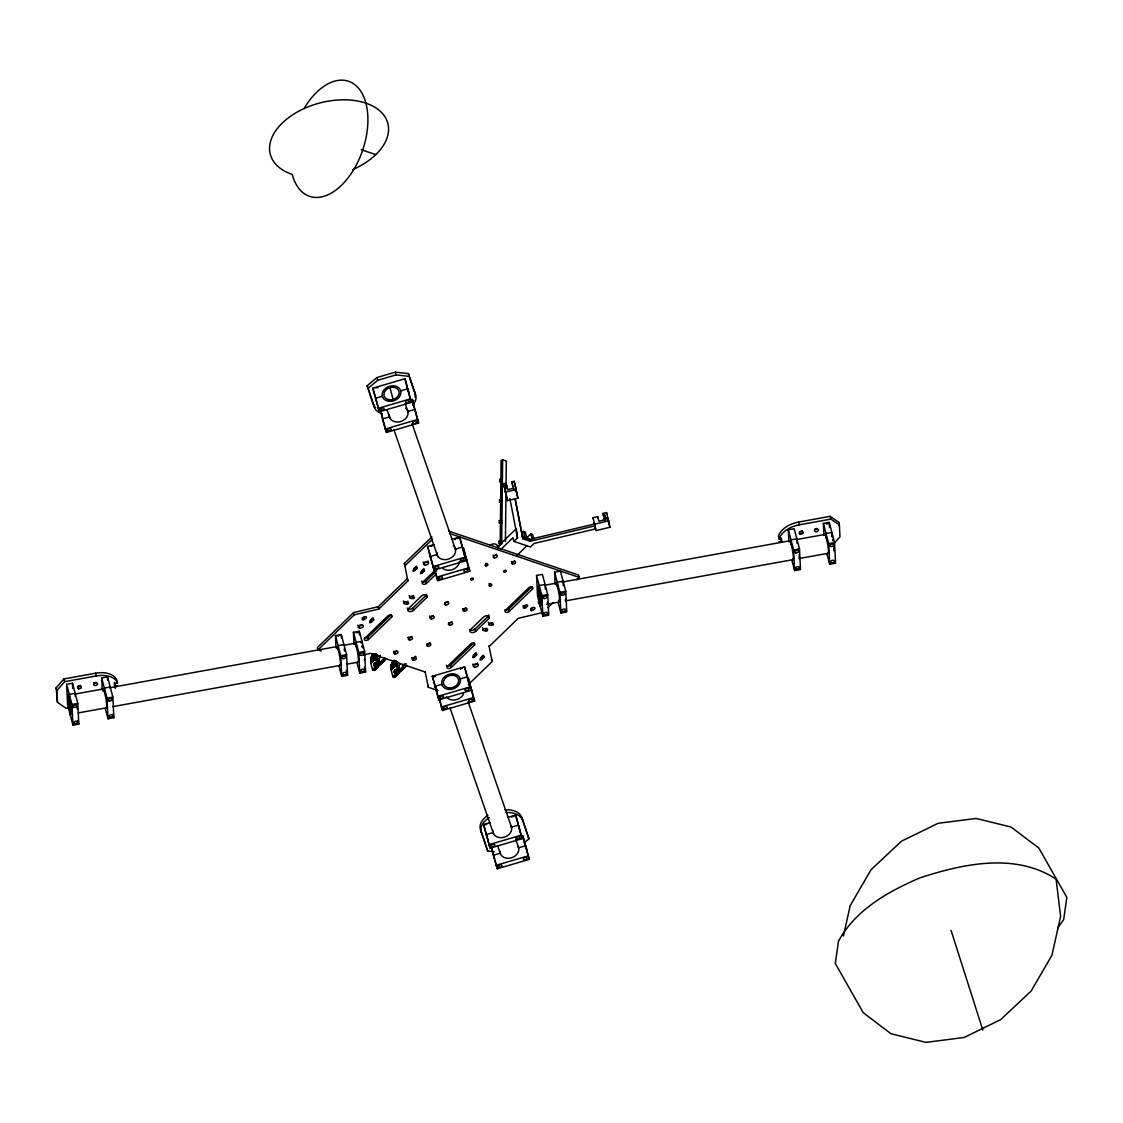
<?xml version="1.0" encoding="UTF-8"?>
<svg xmlns="http://www.w3.org/2000/svg" width="1123" height="1123" viewBox="0 0 1123 1123"><rect width="100%" height="100%" fill="white"/><g stroke="black" fill="none" stroke-linecap="round" stroke-linejoin="round"><path stroke-width="1.5" d="M376.261 659.566L374.506 659.159L370.843 663.258L371.615 656.365L376.303 658.71L376.345 659.777L374.633 659.299L374.9 657.32L375.784 657.32L375.559 658.948L370.843 663.258L372.583 669.841L374.422 670.473L386.635 658.668M396.573 666.627L394.735 666.009C386.986 677.674 392.755 653.193 395.128 664.17C397.851 663.525 396.7 667.848 394.735 666.009L391.001 669.266L392.825 676.692L394.664 677.323L406.961 665.42M500.507 543.897L499.033 543.406L499.061 541.202L500.212 540.668L500.647 501.686L502.023 502.149M499.272 522.841L501.799 522.771L499.272 522.841L499.286 520.651L501.813 520.581M501.251 502.5L499.496 502.22L499.524 500.016L502.051 499.946M499.721 481.627L501.784 481.402L499.721 481.627L499.749 479.423L501.813 479.198M498.177 547.364L497.938 546.452L500.17 544.515L500.184 542.858L499.033 543.406M500.661 499.482L500.872 481.093M500.9 478.889L501.097 460.5L502.627 459.784L506.305 461.02L506.01 487.284M498.43 546.55L501.7 543.799L502.627 459.784M505.42 541.539L505.94 494.288M375.152 654.063L375.096 657.166L376.935 657.797L374.9 657.32L373.426 653.881L371.474 656.618L376.416 658.415L374.9 657.32L373.734 653.558M395.38 660.914C392.98 667.862 397.837 666.136 394.917 661.18L395.324 664.016L397.163 664.648L395.128 664.17L393.962 660.408M375.349 653.993L375.096 657.166L377.131 657.713L375.293 657.095L375.615 653.909M395.577 660.843L395.324 664.016L397.374 664.563L395.521 663.946L395.843 660.759L395.324 664.016L395.198 660.998M375.545 653.937L375.096 657.166L374.689 654.33L374.9 657.32L374.549 654.428M375.293 657.095L376.584 653.783M843.415 936.035L850.209 905.601L871.055 869.707L901.558 841.141L938.028 823.327L976.069 818.442L1011.093 827.047L1038.887 848.132L1066.85 897.403L1063.649 919.653L1057.726 927.963M781.762 542.255L781.608 538.815L779.165 538.942A21.534 13.111 -14.8 0 1 799.239 524.834L830.838 519.107L839.386 524.988L839.962 536.794L834.361 543.111M398.202 673.884L398.833 671.638L404.547 667.75L402.708 667.132C401.809 671.414 389.372 674.221 396.265 669.392C398.609 664.283 400.672 668.213 396.995 671.007L398.258 672.144L396.419 671.526L397.654 672.565L396.784 675.26L394.945 674.642M398.118 673.968L398.833 671.638L398.412 673.688L396.573 673.07M377.188 654.934L375.784 657.32L376.528 654.667L375.784 657.32L377.314 654.99M397.037 661.587L395.886 664.016L396.826 661.531M394.692 674.895L396.573 675.47L397.654 672.565L396.377 675.667L394.538 675.035M375.644 657.166L376.584 654.681M378.381 659.706L380.234 655.341C381.441 660.492 367.291 665.42 378.058 666.964M375.545 669.392L376.402 667.146L375.475 669.448L373.636 668.831M398.805 666.557L399.914 663.651L398.609 666.557M396.531 675.513L397.654 672.565M395.717 676.299L396.616 674.025L395.773 676.243L393.878 675.681M395.886 664.016L396.938 661.559M376.247 667.301L375.068 669.841L373.229 669.224M396.475 674.151L395.31 676.692L393.471 676.074M397.416 661.784L396.138 664.648M376.107 667.427L374.689 670.22L372.85 669.589M396.349 674.277L394.917 677.071L393.078 676.439M375.784 657.32L377.146 654.92M396.012 664.17L397.317 661.742M391.801 663.3L396.531 665.56L391.057 665.56L396.644 665.265L392.025 662.893L394.692 664.942L391.169 664.984M377.525 655.2L375.868 657.531L377.679 655.299M396.096 664.381L397.767 662.051M375.868 657.531L377.384 655.116M379.49 660.998L377.3 661.012L379.139 661.629C377.174 662.991 375.756 666.15 373.889 665.434L375.868 666.206C371.91 665.799 381.09 662.71 378.563 659.706M399.718 667.848L397.528 667.862L399.367 668.48C397.402 669.841 395.998 673 394.117 672.284L398.286 673.814L398.833 671.638L398.019 674.067L396.18 673.449M375.91 657.797L377.707 655.425M373.692 620.022C372.359 615.137 365.368 628.164 373.692 620.022L373.089 617.734L370.127 620.233M417.11 568.435C415.763 563.549 408.786 576.562 417.11 568.435L416.507 566.146L413.84 568.561M424.466 570.919C423.132 566.034 416.142 579.061 424.466 570.919L423.862 568.631L421.686 570.737L422.29 573.025M407.972 601.366C404.912 601.563 407.158 606.195 408.674 603.262C406.526 599.5 399.844 603.837 406.779 604.244M413.783 595.751C410.709 595.962 412.955 600.58 414.471 597.647C412.338 593.899 405.656 598.222 412.59 598.629M476.699 654.906C475.352 650.006 468.361 663.033 476.699 654.906L476.096 652.603L473.429 655.018M484.055 657.39C482.708 652.505 475.717 665.518 484.055 657.39L483.452 655.102L481.276 657.194L481.879 659.496M69.317 707.63L65.99 708.234L57.441 702.338L56.15 687.795L63.997 678.924L95.595 673.196A21.534 13.111 -14.8 0 1 116.666 679.85L117.508 682.896L114.981 683.346L115.234 688.511M57.441 702.338L56.88 690.547L64.713 681.675L96.325 675.948A21.534 13.111 -14.8 0 1 117.396 682.602L117.508 682.896M317.949 649.922L354.208 614.842L378.886 609.003L407.902 580.942L407.298 578.654L378.283 606.701L353.605 612.554L317.346 647.62L317.949 649.922L321.192 651.017M407.902 580.942L404.378 563.451L431.892 536.85M432.495 539.152L404.982 565.753L404.378 563.451M364.161 619.643C370.253 616.33 362.911 615.067 362.083 619.405C363.95 622.086 365.115 616.232 362.168 617.79M434.98 570.372L422.753 582.191A2.386 1.46 -14.8 0 0 423.146 584.213A2.386 1.46 -14.8 0 0 426.431 583.427L436.215 573.979M364.512 638.032A2.386 1.46 -14.8 0 0 367.811 637.246L391.015 614.8L391.618 617.103L368.414 639.549A2.386 1.46 -14.8 0 1 365.115 640.321A2.386 1.46 -14.8 0 1 364.736 638.299L387.94 615.853A2.386 1.46 -14.8 0 1 391.239 615.067A2.386 1.46 -14.8 0 1 391.618 617.103M421.672 581.068A2.386 1.46 -14.8 0 0 423.357 582.051A2.386 1.46 -14.8 0 0 425.828 581.138L436.819 570.498M407.256 608.105A3.285 2.007 -14.8 0 0 409.67 609.27A3.285 2.007 -14.8 0 0 412.927 608.02L425.982 595.401A3.285 2.007 -14.8 0 0 426.543 594.629M413.531 610.308L426.6 597.689A3.285 2.007 -14.8 0 0 426.052 594.909A3.285 2.007 -14.8 0 0 421.532 595.976L408.477 608.596A3.285 2.007 -14.8 0 0 409.011 611.389A3.285 2.007 -14.8 0 0 413.531 610.308L412.927 608.02M497.938 546.452L516.075 528.919M372.583 669.841L384.894 657.952M500.409 549.821L512.93 537.706L513.899 541.384L530.449 546.985L534.085 543.476L595.653 528.877L594.572 524.006L529.719 539.391L526.968 538.45L525.269 532.035L523.43 531.404L521.97 532.807L522.7 535.559L521.984 536.261M513.899 541.384L517.521 537.875L509.856 498.598M392.348 665.139L395.984 661.629M525.943 538.577L530.786 533.902L532.625 534.52L533.902 539.335M516.959 555.436L526.982 545.736M406.189 663.763L392.825 676.692L394.735 677.253M469.512 629.456A3.285 2.007 -14.8 0 0 475.001 629.034L488.07 616.415A3.285 2.007 -14.8 0 0 488.744 614.857M475.619 631.337L488.673 618.703A3.285 2.007 -14.8 0 0 488.14 615.923A3.285 2.007 -14.8 0 0 483.606 616.99L470.551 629.624A3.285 2.007 -14.8 0 0 471.084 632.403A3.285 2.007 -14.8 0 0 475.619 631.337L475.001 629.034M446.407 665.195A2.386 1.46 -14.8 0 0 448.105 666.178A2.386 1.46 -14.8 0 0 450.576 665.279L473.78 642.833L474.383 645.121L451.179 667.567A2.386 1.46 -14.8 0 1 447.895 668.339A2.386 1.46 -14.8 0 1 447.501 666.318L470.705 643.872A2.386 1.46 -14.8 0 1 474.004 643.1A2.386 1.46 -14.8 0 1 474.383 645.121M504.887 609.733A2.386 1.46 -14.8 0 0 508.593 609.157L531.811 586.711L532.414 589.014L509.21 611.459A2.386 1.46 -14.8 0 1 505.911 612.232A2.386 1.46 -14.8 0 1 505.532 610.21L528.736 587.764A2.386 1.46 -14.8 0 1 532.021 586.978A2.386 1.46 -14.8 0 1 532.414 589.014M525.297 607.908C531.544 604.413 523.683 603.472 523.206 607.866C525.859 609.817 525.606 604.721 522.827 605.901M489.249 646.371L518.264 618.31L542.928 612.456M532.653 610.393C538.745 607.094 531.39 605.83 530.575 610.168C532.442 612.849 533.593 606.996 530.66 608.554M468.403 684.539L492.155 661.559L488.968 645.753M547.94 607.627L552.937 602.784M576.703 579.805L579.201 577.39L578.598 575.088L448.863 531.165M402.413 665.995L404.729 663.763M376.345 659.777L374.506 659.159L370.772 662.444L374.422 658.934L376.219 659.299L374.38 658.682L370.688 660.268L376.416 658.415L371.797 656.043L374.464 658.092L370.829 658.71L376.233 659.004L374.38 658.682L370.674 660.647M391.001 669.266L394.65 665.785L396.447 666.15L394.608 665.532L390.916 667.118L394.622 665.237L396.461 665.855L394.608 665.532L390.916 667.497M370.744 662.163L374.422 658.934L377.23 659.777M390.972 669.013L394.65 665.785L396.489 666.416M370.758 662.416L374.506 659.159M370.744 662.093L374.38 658.682L370.702 661.447M390.972 668.943L394.608 665.532L390.93 668.185M412.576 405.515A21.534 13.111 -14.8 0 0 415.594 394.973L408.435 373.608L395.296 372.148L376.949 377.539L367.151 385.736L374.31 407.102A21.534 13.111 -14.8 0 0 382.311 413.797M367.909 388.488L377.679 380.29L396.026 374.9L409.165 376.359L415.594 394.973M524.062 842.938L528.961 838.839L521.802 817.474A21.534 13.111 -14.8 0 0 504.774 809.767M370.73 661.938L374.422 658.934L370.716 661.658M390.958 668.789L394.65 665.785L390.944 668.508M492.716 622.718C489.333 622.788 492.758 627.504 493.488 624.248C491.046 620.724 484.954 625.104 491.677 625.399M486.905 628.333C483.536 628.403 486.947 633.119 487.691 629.863C485.248 626.325 479.156 630.705 485.866 631.014M501.055 479.563L499.749 479.423M376.767 664.156L382.48 660.282L384.319 660.9L378.605 664.788L377.791 667.216L375.952 666.599M390.916 667.048L394.622 665.237L390.972 666.178M499.496 502.22L500.647 501.686M500.17 544.515L501.7 543.799M390.916 666.95L394.622 665.237L390.93 666.851M370.688 660.001L374.394 658.387L370.744 659.327M367.193 385.736L374.31 407.102M372.822 388.179L404.94 378.732L411.453 402.371L379.349 411.804L372.822 388.179L376.682 401.711L375.489 398.272L382.367 396.251M400.714 390.86A9.574 7.58 -19.1 0 0 385.273 388.544A9.574 7.58 -19.1 0 0 388.642 401.262A9.574 7.58 -19.1 0 0 400.714 390.86L407.593 388.825L408.786 392.278M378.156 408.365L410.26 398.918L411.453 402.371M389.513 416.9L382.62 418.921L386.48 432.453L418.598 423.02L412.071 399.395L418.598 423.02M407.86 411.509L414.738 409.474L415.931 412.927M380.402 410.513L385.287 429.014L417.405 419.567M451.614 539.377L459.644 537.019L466.157 560.658L434.054 570.091L427.526 546.466L433.955 544.571M437.072 554.523L430.193 556.559L431.386 559.998M455.419 549.133L462.311 547.112L463.49 550.565M432.86 566.652L464.964 557.205L466.157 560.658M436.524 577.264L468.642 567.817L469.835 571.27L437.717 580.703L434.306 568.856M432.341 676.243L464.445 666.809L465.638 670.249L470.972 690.434L438.868 699.882L432.341 676.243L438.868 699.882M441.886 684.314L435.008 686.335L436.201 689.789M460.233 678.924A9.574 7.58 -19.1 0 0 444.792 676.608A9.574 7.58 -19.1 0 0 448.147 689.325A9.574 7.58 -19.1 0 0 460.233 678.924L467.112 676.902L468.305 680.341M437.675 696.428L469.779 686.995L470.972 690.434M441.339 707.041L473.457 697.608L474.636 701.047L442.532 710.494L439.121 698.632M507.652 817.418L515.682 815.059L522.209 838.684L490.105 848.132L483.578 824.493L489.993 822.612M493.123 832.564L486.245 834.586L487.438 838.039M511.47 827.174L518.349 825.152L519.542 828.592M488.912 844.678L521.016 835.245L522.209 838.684M528.919 838.853L521.802 817.474M500.254 853.213L493.376 855.235L494.569 858.688L491.902 848.595M518.615 847.823L525.494 845.801L526.687 849.241M496.043 865.328L528.161 855.894L529.34 859.334L497.236 868.781L491.158 846.826M503.651 483.774L505.982 483.227L507.68 489.642L513.492 488.266L513.773 489.698L511.793 481.837L514.123 481.29L516.313 489.544L505.841 492.028L503.651 483.774L507.484 500.619L517.956 498.149L514.123 481.29M603.304 514.825L603.023 513.393L606.518 512.579L609.929 527.277L595.976 530.589L593.042 517.717L597.689 516.608L598.91 521.198L605.887 519.542L604.665 514.966L603.514 515.232L603.781 516.664L604.946 516.398L604.665 514.966M604.258 519.851L603.992 518.419L606.308 517.857M605.634 519.977L604.469 520.244L603.992 518.419M594.741 524.132L608.694 520.833M515.022 498.626L522.855 538.731L530.21 541.216L595.064 525.845M430.067 616.878L433.296 616.106M462.676 609.143L465.848 608.385M363.627 654.976L370.211 653.404L425.392 672.087M779.081 539.279L778.436 536.19A21.534 13.111 -14.8 0 1 798.509 522.083L830.122 516.341L838.67 522.237L839.386 524.988M536.555 575.453L542.409 574.386L547.729 594.572L548.726 615.222L542.872 616.274L537.538 596.102L536.555 575.453L541.876 595.639L542.872 616.274M555.155 584.227L554.58 572.183L560.433 571.116L565.767 591.302L566.764 611.951L560.91 613.018L558.243 602.925M788.893 541.833L788.304 529.789L794.158 528.722L799.492 548.908L800.488 569.558L794.635 570.624L791.968 560.531M823.959 535.474L823.37 523.43L829.223 522.363L834.557 542.549L835.554 563.199L829.7 564.265L827.033 554.172M544.866 585.209L556.98 583.019M562.076 582.093L789.399 540.865M796.221 539.63L825.545 534.309M541.876 595.639L547.729 594.572M560.91 613.018L559.914 592.368L565.767 591.302M794.635 570.624L793.638 549.975L799.492 548.908M829.7 564.265L828.704 543.616L834.557 542.549M66.622 684.314L72.476 683.247L77.796 703.433L78.792 724.082L72.939 725.149L67.605 704.963L66.622 684.314L71.942 704.5L72.939 725.149M102.263 689.999L101.688 677.955L107.541 676.888L112.876 697.074L113.858 717.723L108.005 718.79L105.337 708.697M335.988 647.606L335.412 635.562L341.266 634.509L346.6 654.681L347.597 675.33L341.743 676.397L339.076 666.304M354.026 644.335L353.436 632.291L359.29 631.238L364.624 651.41L365.621 672.059L359.767 673.126L357.1 663.033M546.606 604.328L560.391 601.83M565.487 600.903L792.81 559.689M799.632 558.44L828.956 553.134M110.208 686.981L104.355 688.048L104.565 692.47M343.933 644.588L338.079 645.655L338.29 650.077M361.957 641.331L356.103 642.384L356.314 646.806M74.932 694.07L102.53 689.073M109.366 687.823L336.675 646.609M343.512 645.36L355.612 643.17M71.942 704.5L77.796 703.433M108.005 718.79L107.022 698.141L112.876 697.074M341.743 676.397L340.746 655.748L346.6 654.681M359.767 673.126L358.77 652.477L364.624 651.41M78.343 712.894L105.941 707.897M112.777 706.648L340.087 665.42M346.923 664.184L359.023 661.994M370.941 658.134L374.464 658.092L371.671 656.253M379.139 661.629L376.486 662.107L378.325 662.724L376.037 662.542L377.875 663.174L375.573 662.907L377.412 663.525L375.096 663.174L376.935 663.805L374.619 663.356M399.367 668.48L396.714 668.957L398.553 669.575L396.265 669.392L398.104 670.024L395.801 669.757L397.64 670.375L395.324 670.024L397.163 670.656L394.847 670.206M487.958 815.242A21.534 13.111 -14.8 0 0 480.518 829.616L487.677 850.981L494.246 851.697M391.309 664.451L394.692 664.942L391.899 663.103M374.577 657.797L376.556 658.162L374.717 657.531L372.71 654.765L374.577 657.797L372.345 655.242M394.061 663.202L392.222 662.57L396.798 665.013L394.959 664.381L392.938 661.615L394.805 664.648L392.166 662.668M373.075 654.302L374.717 657.531L376.738 657.938M393.303 661.152L394.959 664.381L396.966 664.788M376.261 664.072L373.903 664.1L375.742 664.718L373.805 664.395L375.587 665.602L373.791 665.237L375.629 665.855M396.489 670.922L394.131 670.95L395.984 671.568L393.976 671.54L395.858 672.705M374.029 665.574L375.728 666.065M394.257 672.424L395.956 672.916M361.283 149.71L375.784 154.609M499.524 500.016L500.984 500.521M499.286 520.651L500.76 521.142M526.575 537.819L529.34 538.759M522.363 536.892L525.129 537.833L523.43 531.404M499.061 541.202L500.535 541.707M449.467 533.467L579.201 577.39M381.034 661.686L382.873 662.303M401.262 668.536L403.101 669.154M380.29 662.402L382.129 663.019M400.518 669.252L402.357 669.87M380.051 662.626L381.89 663.258M400.279 669.476L402.118 670.108M379.855 662.823L381.694 663.44M400.083 669.673L401.936 670.291M379.7 662.963L381.539 663.581M399.942 669.813L401.781 670.431M399.746 669.996L401.655 670.557M376.345 666.22L378.184 666.837M375.84 666.697L377.679 667.315M395.717 673.898L397.556 674.516M375.293 667.23L377.23 667.764M395.521 674.081L397.458 674.614M375.18 667.343L377.019 667.96M395.408 674.193L397.247 674.811M374.942 667.567L376.781 668.185M374.506 667.988L376.345 668.62M374.296 668.185L376.135 668.817M374.029 668.452L375.938 668.999M394.341 675.232L396.18 675.849M427.695 684.988L428.312 687.29L438.04 690.575M372.654 669.785L374.254 669.785M394.622 672.48L396.265 673.112M374.38 665.63L376.037 666.262M392.222 662.57L394.005 663.286M371.994 655.72L373.777 656.436M391.66 663.567L394.692 664.942L391.716 663.468M375.391 659.159L377.033 659.931M395.212 672.27L396.461 673.098M374.984 665.42L376.219 666.248M392.573 662.093L394.805 664.648M778.716 541.974L781.117 541.23L780.962 537.791M393.654 660.731L394.959 664.381M373.426 653.881L374.717 657.531M465.975 557.724L467.168 561.177M405.164 403.648L408.028 411.944M412.029 423.539L455.559 549.484M387.098 409.965L389.962 418.247M393.962 429.842L437.872 556.826M380.36 409.979L383.378 420.69M427.526 546.466L428.326 548.754M385.287 429.014L386.48 432.453M470.79 687.515L471.969 690.968M468.109 701.664L511.639 827.609M515.654 839.218L518.517 847.5M450.042 707.967L493.573 833.912M497.587 845.521L500.451 853.803M483.578 824.493L490.105 848.132M480.518 829.616L487.677 850.981M951.069 930.405L982.836 1030.1M394.075 660.296L395.128 664.17L394.847 661.222M830.122 516.341L830.838 519.107M823.37 523.43L828.704 543.616M801.864 530.758L802.58 533.509M798.509 522.083L799.239 524.834M788.304 529.789L793.638 549.975M608.189 520.665L609.929 527.277M603.023 513.393L603.781 516.664M554.58 572.183L559.914 592.368M530.786 533.902L532.484 540.317M529.719 539.391L530.21 541.216M516.117 490.386L516.917 493.446M516.257 491.72L517.956 498.149M507.554 489.544L505.982 483.227M516.496 530.519L517.338 533.734M506.459 495.931L505.238 491.341L507.484 500.619M517.043 536.036L517.521 537.875M498.093 548.417L497.335 545.581A4.787 2.906 -14.8 0 0 489.684 545.202M508.593 609.157L509.21 611.459M488.07 616.415L488.673 618.703M488.308 622.184L488.912 624.472M469.835 571.27L463.308 547.631L468.642 567.817M459.644 537.019L464.964 557.205M491.551 659.257L492.155 661.559M482.511 627.785L483.115 630.087M408.435 373.608L409.165 376.359M404.94 378.732L410.26 398.918M529.34 859.334L522.827 835.709L528.161 855.894M473.92 654.709L474.524 656.997M515.682 815.059L521.016 835.245M395.296 372.148L396.026 374.9M474.636 701.047L468.123 677.422L473.457 697.608M464.445 666.809L469.779 686.995M389.976 387.589L393.12 399.507M435.05 570.61L437.717 580.703M428.719 549.905L434.054 570.091M376.949 377.539L377.679 380.29M450.576 665.279L451.179 667.567M425.828 581.138L426.431 583.427M377.131 403.396L379.349 411.804M425.982 595.401L426.6 597.689M495.018 860.372L497.236 868.781M414.331 568.252L414.934 570.54M439.865 700.401L442.532 710.494M436.005 686.869L437.338 691.908M409.221 595.401L409.825 597.689M403.424 601.016L404.027 603.304M378.283 606.701L378.886 609.003M394.468 676.593L394.664 677.323M370.913 619.84L371.516 622.128M367.811 637.246L368.414 639.549M353.605 612.554L354.208 614.842M364.287 667.02L365.621 672.059M353.436 632.291L358.77 652.477M346.263 670.291L347.597 675.33M335.412 635.562L340.746 655.748M112.974 714.354L113.858 717.723M101.688 677.955L107.022 698.141M95.595 673.196L96.325 675.948M80.224 685.269L80.94 688.02M78.877 688.694L78.147 685.942A2.035 1.235 -14.8 0 0 79.733 685.591M77.908 720.713L78.792 724.082M63.997 678.924L64.713 681.675M68.208 698.773L71.353 710.691M56.15 687.795L56.88 690.547M394.482 661.531L395.128 664.17M608.484 520.426L609.171 524.006L607.473 517.591L607.754 519.023M606.518 512.579L606.785 514.011M597.689 516.608L597.969 518.04M593.042 517.717L593.309 519.149M593.997 522.728L594.278 524.16M514.881 484.56L515.022 485.276M512.551 485.108L512.692 485.824M515.19 498.794L522.855 538.731M511.793 481.837L512.214 483.985M506.74 486.484L506.88 487.2M504.409 487.045L504.55 487.761M425.112 671.484L428.312 687.29M374.492 654.47L374.9 657.32M374.801 654.232L375.096 657.166L374.97 654.148M838.67 522.237L838.825 525.606M832.101 536.892L831.89 532.456L826.037 533.523L826.247 537.945M829.223 522.363L829.476 527.529M797.035 543.251L796.825 538.815L790.971 539.882L791.182 544.304M563.311 585.63L563.1 581.209L557.247 582.276L557.457 586.697M545.287 588.901L545.062 584.479L539.208 585.546L539.433 589.968M539.995 601.76L540.205 606.195M359.29 631.238L359.458 634.677M341.266 634.509L341.434 637.948M114.349 682.321L114.504 685.76L116.946 685.634A21.534 13.111 -14.8 0 1 116.652 686.504M107.541 676.888L107.696 680.327M75.283 696.288L75.129 693.34L69.275 694.407L69.5 698.829M72.476 683.247L72.714 688.413M70.061 710.634L70.272 715.056M514.727 560.826A2.035 1.235 -14.8 0 1 511.414 561.486M496.591 554.102A2.035 1.235 -14.8 0 1 495.117 555.38A2.035 1.235 -14.8 0 1 493.025 555.253M77.164 707.069A9.574 0.983 79.7 0 1 77.431 709.231M96.171 682.223A2.035 1.235 -14.8 0 1 93.728 682.672M354.657 644.097A9.574 0.983 79.7 0 1 357.563 652.505A9.574 0.983 79.7 0 1 357.816 661.489M360.89 642.286A9.574 0.983 79.7 0 1 361.269 642.946M362.168 645.753A9.574 0.983 79.7 0 1 362.687 647.845M364.414 659.341A9.574 0.983 79.7 0 1 364.414 659.959M356.44 632.726A2.035 1.235 -14.8 0 1 357.619 632.684M336.633 648.645A9.574 0.983 79.7 0 1 339.3 654.541A9.574 0.983 79.7 0 1 339.792 664.76M344.143 649.024A9.574 0.983 79.7 0 1 344.663 651.115M337.812 636.179A2.035 1.235 -14.8 0 1 338.837 635.941M102.909 691.024A9.574 0.983 79.7 0 1 105.576 696.934A9.574 0.983 79.7 0 1 106.067 707.153M362.125 646.497A7.777 0.8 79.7 0 1 362.322 647.241M517.801 846.012A9.574 7.58 -19.1 0 1 511.372 857.86A9.574 7.58 -19.1 0 1 500.072 851.22M481.248 832.368A21.534 13.111 -14.8 0 1 489.221 817.642M506.15 812.49A21.534 13.111 -14.8 0 1 522.532 820.225M485.838 824.872A2.035 1.235 -14.8 0 1 486.835 824.128M511.541 817.011A2.035 1.235 -14.8 0 1 513.927 816.519M460.36 668.859A1.909 1.165 -14.8 0 1 462.185 668.311M434.812 676.565A1.909 1.165 -14.8 0 1 435.134 676.271M463.645 693.565A9.574 7.58 -19.1 0 1 455.461 699.868A9.574 7.58 -19.1 0 1 446.364 696.737M510.656 825.363A9.574 7.58 -19.1 0 1 504.241 837.211A9.574 7.58 -19.1 0 1 492.941 830.571M824.591 535.236A9.574 0.983 79.7 0 1 827.258 542.409A9.574 0.983 79.7 0 1 828.114 553.204M831.638 535.25A9.574 0.983 79.7 0 1 831.989 536.443M832.719 539.447A9.574 0.983 79.7 0 1 832.957 540.57M833.799 545.259A9.574 0.983 79.7 0 1 834.333 551.407M826.219 523.88A2.035 1.235 -14.8 0 1 827.525 523.88M816.997 528.386A2.035 1.235 -14.8 0 1 814.779 528.877M802.019 530.618A2.035 1.235 -14.8 0 1 800.152 531.418M547.505 602.139A9.574 0.983 79.7 0 1 547.519 603.416M555.801 583.974A9.574 0.983 79.7 0 1 558.917 593.618A9.574 0.983 79.7 0 1 558.524 600.187M565.529 598.868A9.574 0.983 79.7 0 1 565.416 600.833M789.525 541.595A9.574 0.983 79.7 0 1 792.431 549.989A9.574 0.983 79.7 0 1 792.684 558.987M799.127 554.706A9.574 0.983 79.7 0 1 798.902 558.51M832.662 540.065A7.777 0.8 79.7 0 1 832.761 540.528M833.813 546.971A7.777 0.8 79.7 0 1 833.842 550.382M375.77 388.011A2.035 1.235 -14.8 0 1 377.946 387.66M414.864 392.222A21.534 13.111 -14.8 0 1 415.005 397.205M413.713 400.237A21.534 13.111 -14.8 0 1 412.871 401.515M375.601 407.579A21.534 13.111 -14.8 0 1 375.307 407.256M374.506 406.217A21.534 13.111 -14.8 0 1 373.58 404.35M459.279 561.739A9.574 7.58 -19.1 0 1 453.032 569.375A9.574 7.58 -19.1 0 1 442.939 568.449M453.229 545.834A9.574 7.58 -19.1 0 1 449.368 558.763A9.574 7.58 -19.1 0 1 436.889 552.544M430.727 546.241A1.909 1.165 -14.8 0 1 431.667 545.975M455.012 539.672A1.909 1.165 -14.8 0 1 455.222 539.363M405.656 408.196A9.574 7.58 -19.1 0 1 401.795 421.125A9.574 7.58 -19.1 0 1 389.316 414.906M434.657 676.734A2.035 1.235 -14.8 0 1 435.303 676.116M460.528 668.69A2.035 1.235 -14.8 0 1 462.002 668.213M455.138 539.503A2.035 1.235 -14.8 0 1 455.405 539.166M456.738 538.479A2.035 1.235 -14.8 0 1 458.198 538.507M430.558 546.297A2.035 1.235 -14.8 0 1 432.032 545.82M451.853 621.707A2.148 1.305 -14.8 0 1 448.61 622.746M433.169 615.825A2.148 1.305 -14.8 0 1 429.562 616.078M447.965 601.451A2.148 1.305 -14.8 0 1 444.722 602.49M466.073 608.02A2.148 1.305 -14.8 0 1 463.111 608.722M415.735 656.408A2.148 1.305 -14.8 0 1 414.162 657.769A2.148 1.305 -14.8 0 1 411.959 657.629M429.814 643.086A2.148 1.305 -14.8 0 1 427.316 643.9M411.692 636.516A2.148 1.305 -14.8 0 1 408.07 637.373M490.639 583.483A1.432 0.87 -14.8 0 1 488.94 583.749M486.764 563.227A1.432 0.87 -14.8 0 1 485.712 563.564M362.168 624.921A2.625 1.6 -14.8 0 1 357.76 625.23M427.975 560.939A2.625 1.6 -14.8 0 1 425.729 562.693A2.625 1.6 -14.8 0 1 423.034 562.104M539.363 601.703A2.625 1.6 -14.8 0 1 538.324 601.352M477.654 662.977A2.625 1.6 -14.8 0 1 475.408 664.732A2.625 1.6 -14.8 0 1 472.713 664.156M540.626 604.006A2.625 1.6 -14.8 0 1 538.493 603.135A2.625 1.6 -14.8 0 1 539.447 601.268M304.01 108.65A60.754 35.487 -71.3 0 1 361.662 92.662A60.754 35.487 -71.3 0 1 345.912 180.55A60.754 35.487 -71.3 0 1 292.219 174.43A60.754 36.989 -14.8 0 1 289.032 117.339A60.754 36.989 -14.8 0 1 379.055 110.208A60.754 36.989 -14.8 0 1 352.678 169.643M411.565 636.488A2.035 1.235 -14.8 0 1 408.196 637.429M415.566 656.422A2.035 1.235 -14.8 0 1 414.008 657.783A2.035 1.235 -14.8 0 1 411.86 657.531M429.856 642.875A2.035 1.235 -14.8 0 1 427.301 643.872M370.688 660.099L374.394 658.387L370.688 660.099M838.488 941.172L835.287 963.422L863.25 1012.693L891.044 1033.764L926.068 1042.383L964.124 1037.484L1000.593 1019.684L1031.082 991.104L1051.942 955.21L1060.617 916.326L1056.083 879.141C1015.417 852.371 963.281 863.769 920.074 877.807C888.111 891.55 855.768 909.616 838.488 941.172M371.222 657.194L374.464 658.092L371.278 657.067M394.735 666.009L391.085 670.108L394.861 666.15M376.458 663.974L374.422 663.44L376.458 663.974M396.686 670.824L394.65 670.291L396.686 670.824M68.054 699.91A9.574 0.983 79.7 0 0 71.451 714.144A9.574 0.983 79.7 0 0 69.823 700.134A9.574 0.983 79.7 0 0 68.054 699.91M74.876 723.591A1.909 1.165 -14.8 0 0 77.641 722.061A1.909 1.165 -14.8 0 0 74.778 721.556A1.909 1.165 -14.8 0 0 74.876 723.591M74.09 707.364A1.909 1.165 -14.8 0 0 76.855 705.834A1.909 1.165 -14.8 0 0 73.992 705.328A1.909 1.165 -14.8 0 0 74.09 707.364M94.851 685.493A2.035 1.235 -14.8 0 0 97.603 683.725A2.035 1.235 -14.8 0 0 94.43 683.388A2.035 1.235 -14.8 0 0 94.851 685.493M78.722 688.68A2.035 1.235 -14.8 0 0 81.474 686.911A2.035 1.235 -14.8 0 0 78.301 686.588A2.035 1.235 -14.8 0 0 78.722 688.68M361.704 671.582A1.909 1.165 -14.8 0 0 364.456 670.038A1.909 1.165 -14.8 0 0 361.606 669.533A1.909 1.165 -14.8 0 0 361.704 671.582M360.918 655.355A1.909 1.165 -14.8 0 0 363.684 653.825A1.909 1.165 -14.8 0 0 360.82 653.305A1.909 1.165 -14.8 0 0 360.918 655.355M343.666 674.839A1.909 1.165 -14.8 0 0 346.431 673.309A1.909 1.165 -14.8 0 0 343.568 672.803A1.909 1.165 -14.8 0 0 343.666 674.839M342.894 658.625A1.909 1.165 -14.8 0 0 345.645 657.095A1.909 1.165 -14.8 0 0 342.796 656.576A1.909 1.165 -14.8 0 0 342.894 658.625M109.942 717.232A1.909 1.165 -14.8 0 0 112.707 715.702A1.909 1.165 -14.8 0 0 109.843 715.197A1.909 1.165 -14.8 0 0 109.942 717.232M109.156 701.005A1.909 1.165 -14.8 0 0 111.921 699.475A1.909 1.165 -14.8 0 0 109.057 698.969A1.909 1.165 -14.8 0 0 109.156 701.005M68.377 700.808A7.777 0.8 79.7 0 0 71.142 712.375A7.777 0.8 79.7 0 0 69.808 700.991A7.777 0.8 79.7 0 0 68.377 700.808M524.287 859.783A1.909 1.165 -14.8 0 0 527.178 858.393A1.909 1.165 -14.8 0 0 524.469 857.691A1.909 1.165 -14.8 0 0 524.287 859.783M499.061 867.209A1.909 1.165 -14.8 0 0 501.953 865.805A1.909 1.165 -14.8 0 0 499.244 865.117A1.909 1.165 -14.8 0 0 499.061 867.209M465.905 690.884A1.909 1.165 -14.8 0 0 468.81 689.494A1.909 1.165 -14.8 0 0 466.087 688.792A1.909 1.165 -14.8 0 0 465.905 690.884M440.679 698.309A1.909 1.165 -14.8 0 0 443.585 696.906A1.909 1.165 -14.8 0 0 440.862 696.218A1.909 1.165 -14.8 0 0 440.679 698.309M469.582 701.496A1.909 1.165 -14.8 0 0 472.474 700.106A1.909 1.165 -14.8 0 0 469.765 699.418A1.909 1.165 -14.8 0 0 469.582 701.496M444.343 708.922A1.909 1.165 -14.8 0 0 447.249 707.518A1.909 1.165 -14.8 0 0 444.54 706.83A1.909 1.165 -14.8 0 0 444.343 708.922M517.141 839.134A1.909 1.165 -14.8 0 0 520.047 837.744A1.909 1.165 -14.8 0 0 517.338 837.042A1.909 1.165 -14.8 0 0 517.141 839.134M491.916 846.545A1.909 1.165 -14.8 0 0 494.822 845.156A1.909 1.165 -14.8 0 0 492.099 844.468A1.909 1.165 -14.8 0 0 491.916 846.545M448.695 687.88A7.777 6.162 -19.1 0 0 458.521 679.429A7.777 6.162 -19.1 0 0 445.971 677.548A7.777 6.162 -19.1 0 0 448.695 687.88M830.852 546.494A1.909 1.165 -14.8 0 0 833.617 544.95A1.909 1.165 -14.8 0 0 830.753 544.444A1.909 1.165 -14.8 0 0 830.852 546.494M831.638 562.707A1.909 1.165 -14.8 0 0 834.389 561.177A1.909 1.165 -14.8 0 0 831.539 560.672A1.909 1.165 -14.8 0 0 831.638 562.707M815.691 531.656A2.035 1.235 -14.8 0 0 818.442 529.888A2.035 1.235 -14.8 0 0 815.256 529.551A2.035 1.235 -14.8 0 0 815.691 531.656M800.362 534.169A2.035 1.235 -14.8 0 0 803.113 532.4A2.035 1.235 -14.8 0 0 799.927 532.063A2.035 1.235 -14.8 0 0 800.362 534.169M537.987 591.049A9.574 0.983 79.7 0 0 541.384 605.283A9.574 0.983 79.7 0 0 539.756 591.274A9.574 0.983 79.7 0 0 537.987 591.049M544.023 598.503A1.909 1.165 -14.8 0 0 546.789 596.973A1.909 1.165 -14.8 0 0 543.925 596.467A1.909 1.165 -14.8 0 0 544.023 598.503M544.809 614.73A1.909 1.165 -14.8 0 0 547.575 613.2A1.909 1.165 -14.8 0 0 544.711 612.681A1.909 1.165 -14.8 0 0 544.809 614.73M562.062 595.232A1.909 1.165 -14.8 0 0 564.813 593.702A1.909 1.165 -14.8 0 0 561.963 593.197A1.909 1.165 -14.8 0 0 562.062 595.232M562.834 611.459A1.909 1.165 -14.8 0 0 565.599 609.929A1.909 1.165 -14.8 0 0 562.735 609.41A1.909 1.165 -14.8 0 0 562.834 611.459M795.786 552.853A1.909 1.165 -14.8 0 0 798.551 551.309A1.909 1.165 -14.8 0 0 795.688 550.803A1.909 1.165 -14.8 0 0 795.786 552.853M796.572 569.066A1.909 1.165 -14.8 0 0 799.323 567.536A1.909 1.165 -14.8 0 0 796.474 567.031A1.909 1.165 -14.8 0 0 796.572 569.066M538.31 591.947A7.777 0.8 79.7 0 0 541.075 603.514A7.777 0.8 79.7 0 0 539.742 592.13A7.777 0.8 79.7 0 0 538.31 591.947M381.16 410.232A1.909 1.165 -14.8 0 0 384.066 408.842A1.909 1.165 -14.8 0 0 381.343 408.154A1.909 1.165 -14.8 0 0 381.16 410.232M406.4 402.82A1.909 1.165 -14.8 0 0 409.291 401.416A1.909 1.165 -14.8 0 0 406.582 400.729A1.909 1.165 -14.8 0 0 406.4 402.82M439.542 579.131A1.909 1.165 -14.8 0 0 442.434 577.741A1.909 1.165 -14.8 0 0 439.725 577.054A1.909 1.165 -14.8 0 0 439.542 579.131M464.768 571.719A1.909 1.165 -14.8 0 0 467.673 570.316A1.909 1.165 -14.8 0 0 464.95 569.628A1.909 1.165 -14.8 0 0 464.768 571.719M435.864 568.519A1.909 1.165 -14.8 0 0 438.77 567.115A1.909 1.165 -14.8 0 0 436.061 566.427A1.909 1.165 -14.8 0 0 435.864 568.519M461.104 561.107A1.909 1.165 -14.8 0 0 463.996 559.703A1.909 1.165 -14.8 0 0 461.286 559.015A1.909 1.165 -14.8 0 0 461.104 561.107M388.305 430.881A1.909 1.165 -14.8 0 0 391.197 429.491A1.909 1.165 -14.8 0 0 388.488 428.804A1.909 1.165 -14.8 0 0 388.305 430.881M413.531 423.469A1.909 1.165 -14.8 0 0 416.422 422.066A1.909 1.165 -14.8 0 0 413.713 421.378A1.909 1.165 -14.8 0 0 413.531 423.469M389.176 399.816A7.777 6.162 -19.1 0 0 399.002 391.366A7.777 6.162 -19.1 0 0 386.452 389.484A7.777 6.162 -19.1 0 0 389.176 399.816M449.691 625.146A2.148 1.305 -14.8 0 0 452.611 623.279A2.148 1.305 -14.8 0 0 449.256 622.914A2.148 1.305 -14.8 0 0 449.691 625.146M431.288 618.913A2.148 1.305 -14.8 0 0 434.222 617.06A2.148 1.305 -14.8 0 0 430.867 616.681A2.148 1.305 -14.8 0 0 431.288 618.913M445.803 604.89A2.148 1.305 -14.8 0 0 448.723 603.023A2.148 1.305 -14.8 0 0 445.368 602.658A2.148 1.305 -14.8 0 0 445.803 604.89M464.192 611.123A2.148 1.305 -14.8 0 0 467.112 609.256A2.148 1.305 -14.8 0 0 463.757 608.891A2.148 1.305 -14.8 0 0 464.192 611.123M395.029 653.993A2.148 1.305 -14.8 0 0 397.949 652.126A2.148 1.305 -14.8 0 0 394.594 651.761A2.148 1.305 -14.8 0 0 395.029 653.993M409.53 639.956A2.148 1.305 -14.8 0 0 412.464 638.103A2.148 1.305 -14.8 0 0 409.109 637.724A2.148 1.305 -14.8 0 0 409.53 639.956M413.418 660.212A2.148 1.305 -14.8 0 0 416.338 658.359A2.148 1.305 -14.8 0 0 412.997 657.98A2.148 1.305 -14.8 0 0 413.418 660.212M427.919 646.188A2.148 1.305 -14.8 0 0 430.853 644.321A2.148 1.305 -14.8 0 0 427.498 643.956A2.148 1.305 -14.8 0 0 427.919 646.188M393.569 651.41A2.148 1.305 -14.8 0 0 396.91 650.891A2.035 1.235 -14.8 0 1 393.597 651.396M512.621 564.013A2.035 1.235 -14.8 0 0 515.611 562.441A2.035 1.235 -14.8 0 0 512.635 561.823A2.035 1.235 -14.8 0 0 512.621 564.013M494.443 557.822A2.035 1.235 -14.8 0 0 497.208 556.067A2.035 1.235 -14.8 0 0 494.036 555.717A2.035 1.235 -14.8 0 0 494.443 557.822M489.853 586.108A1.432 0.87 -14.8 0 0 491.804 584.872A1.432 0.87 -14.8 0 0 489.572 584.62A1.432 0.87 -14.8 0 0 489.853 586.108M504.367 572.084A1.432 0.87 -14.8 0 0 506.319 570.849A1.432 0.87 -14.8 0 0 504.073 570.596A1.432 0.87 -14.8 0 0 504.367 572.084M485.964 565.852A1.432 0.87 -14.8 0 0 487.915 564.616A1.432 0.87 -14.8 0 0 485.683 564.364A1.432 0.87 -14.8 0 0 485.964 565.852M471.463 579.889A1.432 0.87 -14.8 0 0 473.415 578.64A1.432 0.87 -14.8 0 0 471.183 578.401A1.432 0.87 -14.8 0 0 471.463 579.889M474.692 667.118A2.625 1.6 -14.8 0 0 478.272 664.844A2.625 1.6 -14.8 0 0 474.173 664.395A2.625 1.6 -14.8 0 0 474.692 667.118M425.013 565.08A2.625 1.6 -14.8 0 0 428.593 562.805A2.625 1.6 -14.8 0 0 424.494 562.342A2.625 1.6 -14.8 0 0 425.013 565.08M359.739 628.206A2.625 1.6 -14.8 0 0 363.319 625.932A2.625 1.6 -14.8 0 0 359.22 625.469A2.625 1.6 -14.8 0 0 359.739 628.206"/></g></svg>
